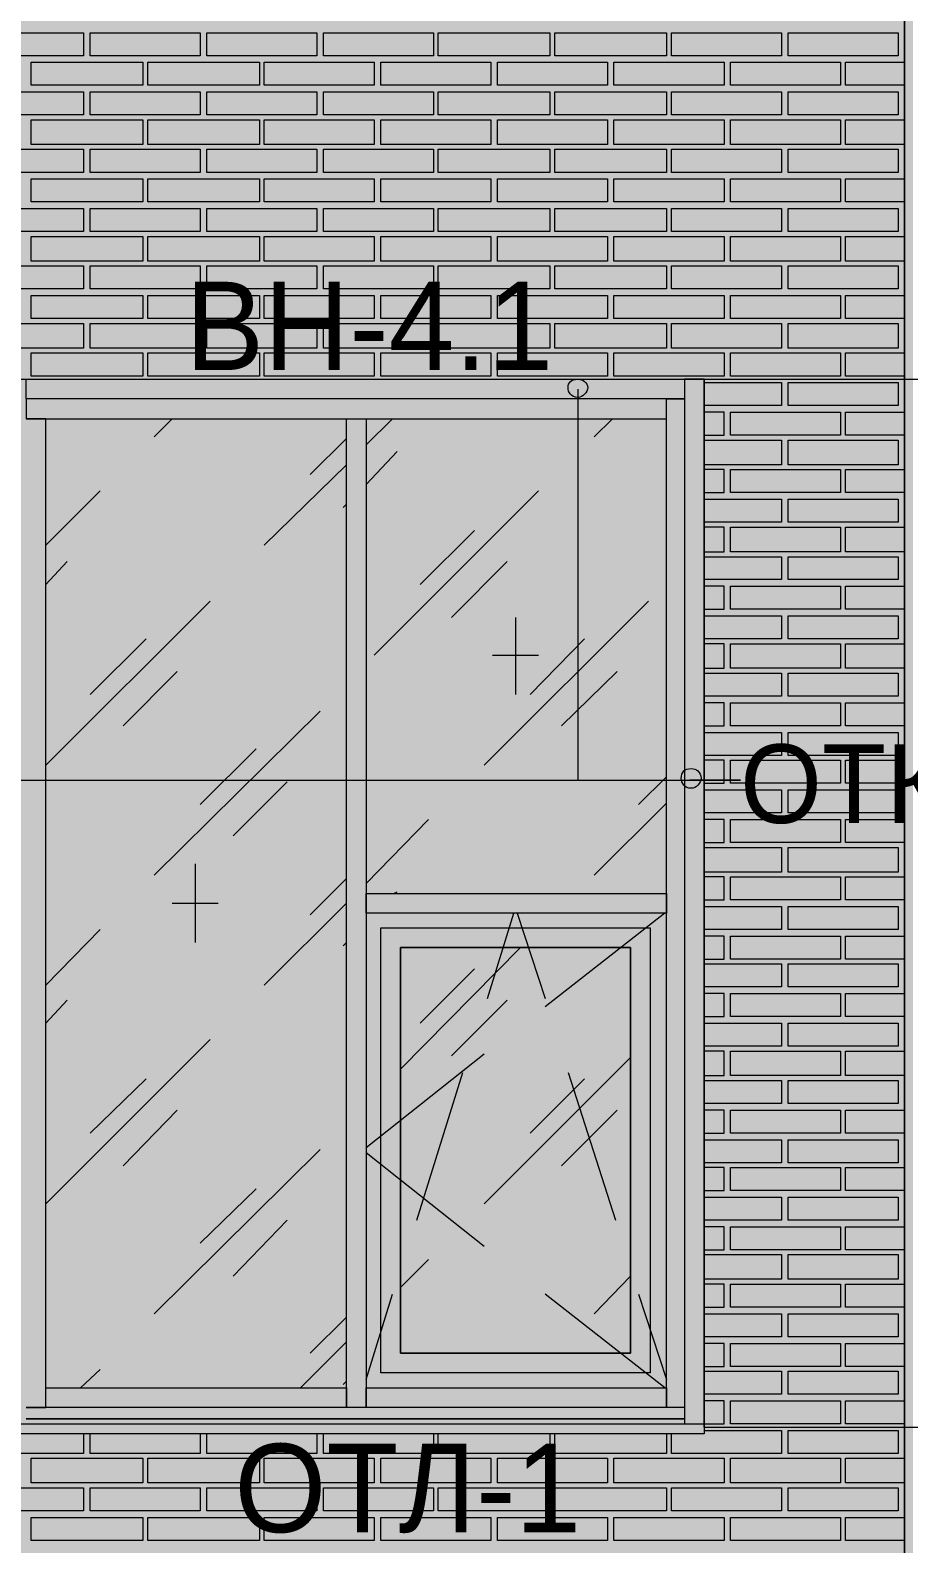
# Model space of a CAD drawing. Header units: millimetres. Extents: x -28928 to 100580, y -22867 to 36490.
# Drawn here: x 2678 to 4942, y -267 to 3632 of the extents above; entities that cross this region are included whole.
import ezdxf

# ---------------------------------------------------------------- set-up
doc = ezdxf.new("R2010")
doc.units = ezdxf.units.MM
doc.layers.add('PDF _Геометрия', color=7, linetype='Continuous', true_color=0x8f8e8d)
doc.layers.add('PDF _Сплошная заливка', color=7, linetype='Continuous', true_color=0xffffff)
doc.layers.add('PDF _Текст', color=7, linetype='Continuous')

msp = doc.modelspace()

# ---------------------------------------------------------------- hatches: boundary and pattern name
at = {"layer": 'PDF _Сплошная заливка', "true_color": 0xdcd6cf, "transparency": 33554559}
h = msp.add_hatch(color=254, dxfattribs=at)
h.paths.add_polyline_path([(-9335.1, -482.4), (-7257.8, -482.4), (-7257.8, -719.3), (-7253.6, -474), (-7245.1, -474), (-7245.1, -719.3), (-7207, -719.3), (-7207, -727.8), (-7164.7, -727.8), (-7164.7, -4713.2), (4931.1, -4713.2), (4931.1, 9028.4), (-9335.1, 9028.4), (-9335.1, 6929.9), (-7274.7, 6929.9), (-7274.7, 4218), (-9335.1, 4218)])
h.paths.add_polyline_path([(-7486.3, -4713.2), (-7486.3, -1163.6), (-9335.1, -1163.6), (-9335.1, -4713.2)])

# ---------------------------------------------------------------- linework, layer by layer
at = {"layer": 'PDF _Геометрия', "color": 7, "lineweight": 9}
for points in [[(45263, -4713.2), (-7168.9, -4713.2), (4931.1, -4713.2), (-7168.9, -4713.2), (4931.1, -4713.2), (4931.1, 9028.4), (4931.1, -4764)], [(4266.8, 2733), (4436.1, 2733), (5151.1, 2733), (5151.1, 3033.4), (5950.7, 3033.4)], [(2616.8, 2733), (4414.9, 2733), (4414.9, 33.7), (4414.9, 109.9), (4414.9, 1383.4), (4414.9, 2656.8), (4414.9, 2733), (4364.1, 2733), (4364.1, 2656.8), (4364.1, 1383.4), (4364.1, 109.9), (4364.1, 42.2)], [(4089.1, 2707.6), (4089.1, 1700.7), (4508, 1700.7), (4376.8, 1700.7)], [(2667.6, 84.5), (2718.4, 84.5), (2718.4, 1383.4), (2718.4, 2631.4), (2667.6, 2631.4)], [(2997.6, 2584.9), (3044.1, 2631.4)], [(3281.1, 1171.8), (3492.6, 1383.4), (3492.6, 2631.4), (3543.4, 2631.4), (3543.4, 1383.4), (3543.4, 84.5), (3492.6, 84.5), (3492.6, 1383.4)], [(3543.4, 2563.7), (3611.1, 2631.4)], [(4131.4, 2584.9), (4178, 2631.4)], [(3399.5, 2487.6), (3492.6, 2580.7)], [(3543.4, 2462.2), (3623.7, 2546.8)], [(3281.1, 2305.7), (3492.6, 2513)], [(2718.4, 2305.7), (2858, 2445.3)], [(3564.5, 2022.2), (3987.6, 2445.3)], [(3484.1, 2403), (3492.6, 2411.4)], [(3683, 2204.1), (3822.6, 2343.7)], [(2718.4, 2204.1), (2773.4, 2263.4)], [(3763.4, 2119.5), (3907.2, 2263.4)], [(2718.4, 1738.7), (3141.4, 2161.8)], [(3848, 1738.7), (4271.1, 2161.8)], [(3928.4, 2119.5), (3928.4, 1920.7)], [(2832.6, 1920.7), (2976.4, 2064.5)], [(3966.4, 1920.7), (4106.1, 2064.5)], [(3869.1, 2022.2), (3987.6, 2022.2)], [(2917.2, 1840.3), (3056.8, 1979.9)], [(4046.8, 1840.3), (4190.7, 1979.9)], [(2997.6, 1455.3), (3424.9, 1878.4)], [(3116.1, 1637.2), (3259.9, 1781)], [(2633.7, 1700.7), (4508, 1700.7)], [(3200.7, 1556.8), (3340.3, 1696.4)], [(4245.7, 1637.2), (4317.6, 1709.1)], [(4131.4, 1455.3), (4317.6, 1641.4)], [(3543.4, 1434.1), (3704.1, 1599.1)], [(3103.4, 1484.9), (3103.4, 1281.8)], [(3399.5, 1353.7), (3492.6, 1446.8)], [(3615.3, 1408.7), (3623.7, 1413)], [(3044.1, 1383.4), (3162.6, 1383.4)], [(3856.4, 1138), (3924.1, 1358)], [(3932.6, 1358), (4004.5, 1138)], [(4313.4, 1358), (4004.5, 1116.8)], [(2718.4, 1171.8), (2858, 1315.7)], [(3484.1, 1273.4), (3492.6, 1281.8)], [(3632.2, 956), (3941.1, 1269.1)], [(3683, 1074.5), (3822.6, 1214.1)], [(2718.4, 1074.5), (2773.4, 1133.7)], [(3763.4, 989.9), (3907.2, 1133.7)], [(2718.4, 609.1), (3141.4, 1032.2)], [(3848, 994.1), (3543.4, 753)], [(3848, 609.1), (4224.5, 985.7)], [(3674.5, 566.8), (3793, 947.6)], [(4063.7, 947.6), (4186.4, 566.8)], [(2832.6, 791), (2976.4, 930.7)], [(3966.4, 791), (4106.1, 930.7)], [(2917.2, 706.4), (3056.8, 850.3)], [(4046.8, 706.4), (4190.7, 850.3)], [(2997.6, 325.7), (3424.9, 748.7)], [(3848, 499.1), (3543.4, 740.3)], [(3116.1, 507.6), (3259.9, 647.2)], [(3200.7, 423), (3340.3, 566.8)], [(3632.2, 393.4), (3704.1, 465.3)], [(4131.4, 325.7), (4224.5, 423)], [(3543.4, 156.4), (3611.1, 376.4)], [(4313.4, 135.3), (4004.5, 376.4)], [(4245.7, 376.4), (4317.6, 156.4)], [(3399.5, 224.1), (3492.6, 317.2)], [(4414.9, 33.7), (4829.5, 33.7), (5151.1, 33.7), (5151.1, 334.1), (5950.7, 334.1)], [(3374.1, 135.3), (3492.6, 253.7)], [(2807.2, 135.3), (2858, 181.8)], [(3484.1, 143.7), (3492.6, 152.2)], [(4364.1, 84.5), (2667.6, 84.5)], [(4414.9, 46.4), (4414.9, 42.2), (4414.9, 16.8), (2616.8, 16.8), (2616.8, 42.2), (2616.8, 46.4)], [(2616.8, 42.2), (4414.9, 42.2)], [(4364.1, 54.9), (2667.6, 54.9), (4364.1, 54.9)], [(4364.1, 54.9), (2667.6, 54.9)], [(4414.9, 25.3), (4414.9, 21)]]:
    msp.add_lwpolyline(points, dxfattribs=at)
at = {"layer": 'PDF _Геометрия', "lineweight": 9}
for points in [[(2815.7, 3625.7), (2815.7, 3566.4), (2532.2, 3566.4), (2532.2, 3625.7)], [(3116.1, 3625.7), (3116.1, 3566.4), (2832.6, 3566.4), (2832.6, 3625.7)], [(3416.4, 3625.7), (3416.4, 3566.4), (3133, 3566.4), (3133, 3625.7)], [(3716.8, 3625.7), (3716.8, 3566.4), (3433.4, 3566.4), (3433.4, 3625.7)], [(4017.2, 3625.7), (4017.2, 3566.4), (3729.5, 3566.4), (3729.5, 3625.7)], [(4317.6, 3625.7), (4317.6, 3566.4), (4029.9, 3566.4), (4029.9, 3625.7)], [(4613.7, 3625.7), (4613.7, 3566.4), (4330.3, 3566.4), (4330.3, 3625.7)], [(4914.1, 3625.7), (4914.1, 3566.4), (4630.7, 3566.4), (4630.7, 3625.7)], [(2968, 3490.3), (2824.1, 3490.3), (2680.3, 3490.3), (2680.3, 3549.5), (2824.1, 3549.5), (2968, 3549.5)], [(3268.4, 3490.3), (3124.5, 3490.3), (2980.7, 3490.3), (2980.7, 3549.5), (3124.5, 3549.5), (3268.4, 3549.5)], [(3564.5, 3490.3), (3424.9, 3490.3), (3281.1, 3490.3), (3281.1, 3549.5), (3424.9, 3549.5), (3564.5, 3549.5)], [(3864.9, 3490.3), (3725.3, 3490.3), (3581.4, 3490.3), (3581.4, 3549.5), (3725.3, 3549.5), (3864.9, 3549.5)], [(4165.3, 3490.3), (4021.4, 3490.3), (3881.8, 3490.3), (3881.8, 3549.5), (4021.4, 3549.5), (4165.3, 3549.5)], [(4465.7, 3490.3), (4321.8, 3490.3), (4182.2, 3490.3), (4182.2, 3549.5), (4321.8, 3549.5), (4465.7, 3549.5)], [(4766.1, 3490.3), (4622.2, 3490.3), (4482.6, 3490.3), (4482.6, 3549.5), (4622.2, 3549.5), (4766.1, 3549.5)], [(2815.7, 3473.4), (2815.7, 3414.1), (2532.2, 3414.1), (2532.2, 3473.4)], [(3116.1, 3473.4), (3116.1, 3414.1), (2832.6, 3414.1), (2832.6, 3473.4)], [(3416.4, 3473.4), (3416.4, 3414.1), (3133, 3414.1), (3133, 3473.4)], [(3716.8, 3473.4), (3716.8, 3414.1), (3433.4, 3414.1), (3433.4, 3473.4)], [(4017.2, 3473.4), (4017.2, 3414.1), (3729.5, 3414.1), (3729.5, 3473.4)], [(4317.6, 3473.4), (4317.6, 3414.1), (4029.9, 3414.1), (4029.9, 3473.4)], [(4613.7, 3473.4), (4613.7, 3414.1), (4330.3, 3414.1), (4330.3, 3473.4)], [(4914.1, 3473.4), (4914.1, 3414.1), (4630.7, 3414.1), (4630.7, 3473.4)], [(2968, 3338), (2824.1, 3338), (2680.3, 3338), (2680.3, 3401.4), (2824.1, 3401.4), (2968, 3401.4)], [(3268.4, 3338), (3124.5, 3338), (2980.7, 3338), (2980.7, 3401.4), (3124.5, 3401.4), (3268.4, 3401.4)], [(3564.5, 3338), (3424.9, 3338), (3281.1, 3338), (3281.1, 3401.4), (3424.9, 3401.4), (3564.5, 3401.4)], [(3864.9, 3338), (3725.3, 3338), (3581.4, 3338), (3581.4, 3401.4), (3725.3, 3401.4), (3864.9, 3401.4)], [(4165.3, 3338), (4021.4, 3338), (3881.8, 3338), (3881.8, 3401.4), (4021.4, 3401.4), (4165.3, 3401.4)], [(4465.7, 3338), (4321.8, 3338), (4182.2, 3338), (4182.2, 3401.4), (4321.8, 3401.4), (4465.7, 3401.4)], [(4766.1, 3338), (4622.2, 3338), (4482.6, 3338), (4482.6, 3401.4), (4622.2, 3401.4), (4766.1, 3401.4)], [(2815.7, 3325.3), (2815.7, 3266), (2532.2, 3266), (2532.2, 3325.3)], [(3116.1, 3325.3), (3116.1, 3266), (2832.6, 3266), (2832.6, 3325.3)], [(3416.4, 3325.3), (3416.4, 3266), (3133, 3266), (3133, 3325.3)], [(3716.8, 3325.3), (3716.8, 3266), (3433.4, 3266), (3433.4, 3325.3)], [(4017.2, 3325.3), (4017.2, 3266), (3729.5, 3266), (3729.5, 3325.3)], [(4317.6, 3325.3), (4317.6, 3266), (4029.9, 3266), (4029.9, 3325.3)], [(4613.7, 3325.3), (4613.7, 3266), (4330.3, 3266), (4330.3, 3325.3)], [(4914.1, 3325.3), (4914.1, 3266), (4630.7, 3266), (4630.7, 3325.3)], [(2968, 3189.9), (2824.1, 3189.9), (2680.3, 3189.9), (2680.3, 3249.1), (2824.1, 3249.1), (2968, 3249.1)], [(3268.4, 3189.9), (3124.5, 3189.9), (2980.7, 3189.9), (2980.7, 3249.1), (3124.5, 3249.1), (3268.4, 3249.1)], [(3564.5, 3189.9), (3424.9, 3189.9), (3281.1, 3189.9), (3281.1, 3249.1), (3424.9, 3249.1), (3564.5, 3249.1)], [(3864.9, 3189.9), (3725.3, 3189.9), (3581.4, 3189.9), (3581.4, 3249.1), (3725.3, 3249.1), (3864.9, 3249.1)], [(4165.3, 3189.9), (4021.4, 3189.9), (3881.8, 3189.9), (3881.8, 3249.1), (4021.4, 3249.1), (4165.3, 3249.1)], [(4465.7, 3189.9), (4321.8, 3189.9), (4182.2, 3189.9), (4182.2, 3249.1), (4321.8, 3249.1), (4465.7, 3249.1)], [(4766.1, 3189.9), (4622.2, 3189.9), (4482.6, 3189.9), (4482.6, 3249.1), (4622.2, 3249.1), (4766.1, 3249.1)], [(2815.7, 3173), (2815.7, 3113.7), (2532.2, 3113.7), (2532.2, 3173)], [(3116.1, 3173), (3116.1, 3113.7), (2832.6, 3113.7), (2832.6, 3173)], [(3416.4, 3173), (3416.4, 3113.7), (3133, 3113.7), (3133, 3173)], [(3716.8, 3173), (3716.8, 3113.7), (3433.4, 3113.7), (3433.4, 3173)], [(4017.2, 3173), (4017.2, 3113.7), (3729.5, 3113.7), (3729.5, 3173)], [(4317.6, 3173), (4317.6, 3113.7), (4029.9, 3113.7), (4029.9, 3173)], [(4613.7, 3173), (4613.7, 3113.7), (4330.3, 3113.7), (4330.3, 3173)], [(4914.1, 3173), (4914.1, 3113.7), (4630.7, 3113.7), (4630.7, 3173)], [(2968, 3037.6), (2824.1, 3037.6), (2680.3, 3037.6), (2680.3, 3101), (2824.1, 3101), (2968, 3101)], [(3268.4, 3037.6), (3124.5, 3037.6), (2980.7, 3037.6), (2980.7, 3101), (3124.5, 3101), (3268.4, 3101)], [(3564.5, 3037.6), (3424.9, 3037.6), (3281.1, 3037.6), (3281.1, 3101), (3424.9, 3101), (3564.5, 3101)], [(3864.9, 3037.6), (3725.3, 3037.6), (3581.4, 3037.6), (3581.4, 3101), (3725.3, 3101), (3864.9, 3101)], [(4165.3, 3037.6), (4021.4, 3037.6), (3881.8, 3037.6), (3881.8, 3101), (4021.4, 3101), (4165.3, 3101)], [(4465.7, 3037.6), (4321.8, 3037.6), (4182.2, 3037.6), (4182.2, 3101), (4321.8, 3101), (4465.7, 3101)], [(4766.1, 3037.6), (4622.2, 3037.6), (4482.6, 3037.6), (4482.6, 3101), (4622.2, 3101), (4766.1, 3101)], [(2815.7, 3024.9), (2815.7, 2965.7), (2532.2, 2965.7), (2532.2, 3024.9)], [(3116.1, 3024.9), (3116.1, 2965.7), (2832.6, 2965.7), (2832.6, 3024.9)], [(3416.4, 3024.9), (3416.4, 2965.7), (3133, 2965.7), (3133, 3024.9)], [(3716.8, 3024.9), (3716.8, 2965.7), (3433.4, 2965.7), (3433.4, 3024.9)], [(4017.2, 3024.9), (4017.2, 2965.7), (3729.5, 2965.7), (3729.5, 3024.9)], [(4317.6, 3024.9), (4317.6, 2965.7), (4029.9, 2965.7), (4029.9, 3024.9)], [(4613.7, 3024.9), (4613.7, 2965.7), (4330.3, 2965.7), (4330.3, 3024.9)], [(4914.1, 3024.9), (4914.1, 2965.7), (4630.7, 2965.7), (4630.7, 3024.9)], [(2968, 2889.5), (2824.1, 2889.5), (2680.3, 2889.5), (2680.3, 2948.7), (2824.1, 2948.7), (2968, 2948.7)], [(3268.4, 2889.5), (3124.5, 2889.5), (2980.7, 2889.5), (2980.7, 2948.7), (3124.5, 2948.7), (3268.4, 2948.7)], [(3564.5, 2889.5), (3424.9, 2889.5), (3281.1, 2889.5), (3281.1, 2948.7), (3424.9, 2948.7), (3564.5, 2948.7)], [(3864.9, 2889.5), (3725.3, 2889.5), (3581.4, 2889.5), (3581.4, 2948.7), (3725.3, 2948.7), (3864.9, 2948.7)], [(4165.3, 2889.5), (4021.4, 2889.5), (3881.8, 2889.5), (3881.8, 2948.7), (4021.4, 2948.7), (4165.3, 2948.7)], [(4465.7, 2889.5), (4321.8, 2889.5), (4182.2, 2889.5), (4182.2, 2948.7), (4321.8, 2948.7), (4465.7, 2948.7)], [(4766.1, 2889.5), (4622.2, 2889.5), (4482.6, 2889.5), (4482.6, 2948.7), (4622.2, 2948.7), (4766.1, 2948.7)], [(2815.7, 2876.8), (2815.7, 2813.4), (2532.2, 2813.4), (2532.2, 2876.8)], [(3116.1, 2876.8), (3116.1, 2813.4), (2832.6, 2813.4), (2832.6, 2876.8)], [(3416.4, 2876.8), (3416.4, 2813.4), (3133, 2813.4), (3133, 2876.8)], [(3716.8, 2876.8), (3716.8, 2813.4), (3433.4, 2813.4), (3433.4, 2876.8)], [(4017.2, 2876.8), (4017.2, 2813.4), (3729.5, 2813.4), (3729.5, 2876.8)], [(4317.6, 2876.8), (4317.6, 2813.4), (4029.9, 2813.4), (4029.9, 2876.8)], [(4613.7, 2876.8), (4613.7, 2813.4), (4330.3, 2813.4), (4330.3, 2876.8)], [(4914.1, 2876.8), (4914.1, 2813.4), (4630.7, 2813.4), (4630.7, 2876.8)], [(2968, 2741.4), (2824.1, 2741.4), (2680.3, 2741.4), (2680.3, 2800.7), (2824.1, 2800.7), (2968, 2800.7)], [(3268.4, 2741.4), (3124.5, 2741.4), (2980.7, 2741.4), (2980.7, 2800.7), (3124.5, 2800.7), (3268.4, 2800.7)], [(3564.5, 2741.4), (3424.9, 2741.4), (3281.1, 2741.4), (3281.1, 2800.7), (3424.9, 2800.7), (3564.5, 2800.7)], [(3864.9, 2741.4), (3725.3, 2741.4), (3581.4, 2741.4), (3581.4, 2800.7), (3725.3, 2800.7), (3864.9, 2800.7)], [(4165.3, 2741.4), (4021.4, 2741.4), (3881.8, 2741.4), (3881.8, 2800.7), (4021.4, 2800.7), (4165.3, 2800.7)], [(4465.7, 2741.4), (4321.8, 2741.4), (4182.2, 2741.4), (4182.2, 2800.7), (4321.8, 2800.7), (4465.7, 2800.7)], [(4766.1, 2741.4), (4622.2, 2741.4), (4482.6, 2741.4), (4482.6, 2800.7), (4622.2, 2800.7), (4766.1, 2800.7)], [(4914.1, 2724.5), (4914.1, 2665.3), (4630.7, 2665.3), (4630.7, 2724.5)], [(4766.1, 2589.1), (4622.2, 2589.1), (4482.6, 2589.1), (4482.6, 2648.4), (4622.2, 2648.4), (4766.1, 2648.4)], [(4914.1, 2576.4), (4914.1, 2513), (4630.7, 2513), (4630.7, 2576.4)], [(4766.1, 2441), (4622.2, 2441), (4482.6, 2441), (4482.6, 2500.3), (4622.2, 2500.3), (4766.1, 2500.3)], [(4914.1, 2424.1), (4914.1, 2364.9), (4630.7, 2364.9), (4630.7, 2424.1)], [(4766.1, 2288.7), (4622.2, 2288.7), (4482.6, 2288.7), (4482.6, 2352.2), (4622.2, 2352.2), (4766.1, 2352.2)], [(4914.1, 2276), (4914.1, 2216.8), (4630.7, 2216.8), (4630.7, 2276)], [(4766.1, 2140.7), (4622.2, 2140.7), (4482.6, 2140.7), (4482.6, 2199.9), (4622.2, 2199.9), (4766.1, 2199.9)], [(4914.1, 2123.7), (4914.1, 2064.5), (4630.7, 2064.5), (4630.7, 2123.7)], [(4766.1, 1988.4), (4622.2, 1988.4), (4482.6, 1988.4), (4482.6, 2051.8), (4622.2, 2051.8), (4766.1, 2051.8)], [(4914.1, 1975.7), (4914.1, 1916.4), (4630.7, 1916.4), (4630.7, 1975.7)], [(4766.1, 1840.3), (4622.2, 1840.3), (4482.6, 1840.3), (4482.6, 1899.5), (4622.2, 1899.5), (4766.1, 1899.5)], [(4914.1, 1823.4), (4914.1, 1764.1), (4630.7, 1764.1), (4630.7, 1823.4)], [(4766.1, 1692.2), (4622.2, 1692.2), (4482.6, 1692.2), (4482.6, 1751.4), (4622.2, 1751.4), (4766.1, 1751.4)], [(4914.1, 1675.3), (4914.1, 1616), (4630.7, 1616), (4630.7, 1675.3)], [(4766.1, 1539.9), (4622.2, 1539.9), (4482.6, 1539.9), (4482.6, 1599.1), (4622.2, 1599.1), (4766.1, 1599.1)], [(4914.1, 1527.2), (4914.1, 1463.7), (4630.7, 1463.7), (4630.7, 1527.2)], [(4766.1, 1391.8), (4622.2, 1391.8), (4482.6, 1391.8), (4482.6, 1451), (4622.2, 1451), (4766.1, 1451)], [(4914.1, 1374.9), (4914.1, 1315.7), (4630.7, 1315.7), (4630.7, 1374.9)], [(4766.1, 1239.5), (4622.2, 1239.5), (4482.6, 1239.5), (4482.6, 1298.7), (4622.2, 1298.7), (4766.1, 1298.7)], [(4914.1, 1226.8), (4914.1, 1167.6), (4630.7, 1167.6), (4630.7, 1226.8)], [(4766.1, 1091.4), (4622.2, 1091.4), (4482.6, 1091.4), (4482.6, 1150.7), (4622.2, 1150.7), (4766.1, 1150.7)], [(4914.1, 1074.5), (4914.1, 1015.3), (4630.7, 1015.3), (4630.7, 1074.5)], [(4766.1, 939.1), (4622.2, 939.1), (4482.6, 939.1), (4482.6, 1002.6), (4622.2, 1002.6), (4766.1, 1002.6)], [(4914.1, 926.4), (4914.1, 867.2), (4630.7, 867.2), (4630.7, 926.4)], [(4766.1, 791), (4622.2, 791), (4482.6, 791), (4482.6, 850.3), (4622.2, 850.3), (4766.1, 850.3)], [(4914.1, 774.1), (4914.1, 714.9), (4630.7, 714.9), (4630.7, 774.1)], [(4766.1, 643), (4622.2, 643), (4482.6, 643), (4482.6, 702.2), (4622.2, 702.2), (4766.1, 702.2)], [(4914.1, 626), (4914.1, 566.8), (4630.7, 566.8), (4630.7, 626)], [(4766.1, 490.7), (4622.2, 490.7), (4482.6, 490.7), (4482.6, 549.9), (4622.2, 549.9), (4766.1, 549.9)], [(4914.1, 478), (4914.1, 414.5), (4630.7, 414.5), (4630.7, 478)], [(4766.1, 342.6), (4622.2, 342.6), (4482.6, 342.6), (4482.6, 401.8), (4622.2, 401.8), (4766.1, 401.8)], [(4914.1, 325.7), (4914.1, 266.4), (4630.7, 266.4), (4630.7, 325.7)], [(4766.1, 190.3), (4622.2, 190.3), (4482.6, 190.3), (4482.6, 249.5), (4622.2, 249.5), (4766.1, 249.5)], [(4914.1, 177.6), (4914.1, 118.4), (4630.7, 118.4), (4630.7, 177.6)], [(4766.1, 42.2), (4622.2, 42.2), (4482.6, 42.2), (4482.6, 101.4), (4622.2, 101.4), (4766.1, 101.4)], [(4914.1, 25.3), (4914.1, -34), (4630.7, -34), (4630.7, 25.3)], [(2968, -110.1), (2824.1, -110.1), (2680.3, -110.1), (2680.3, -46.6), (2824.1, -46.6), (2968, -46.6)], [(3268.4, -110.1), (3124.5, -110.1), (2980.7, -110.1), (2980.7, -46.6), (3124.5, -46.6), (3268.4, -46.6)], [(3564.5, -110.1), (3424.9, -110.1), (3281.1, -110.1), (3281.1, -46.6), (3424.9, -46.6), (3564.5, -46.6)], [(3864.9, -110.1), (3725.3, -110.1), (3581.4, -110.1), (3581.4, -46.6), (3725.3, -46.6), (3864.9, -46.6)], [(4165.3, -110.1), (4021.4, -110.1), (3881.8, -110.1), (3881.8, -46.6), (4021.4, -46.6), (4165.3, -46.6)], [(4465.7, -110.1), (4321.8, -110.1), (4182.2, -110.1), (4182.2, -46.6), (4321.8, -46.6), (4465.7, -46.6)], [(4766.1, -110.1), (4622.2, -110.1), (4482.6, -110.1), (4482.6, -46.6), (4622.2, -46.6), (4766.1, -46.6)], [(2815.7, -122.8), (2815.7, -182), (2532.2, -182), (2532.2, -122.8)], [(3116.1, -122.8), (3116.1, -182), (2832.6, -182), (2832.6, -122.8)], [(3416.4, -122.8), (3416.4, -182), (3133, -182), (3133, -122.8)], [(3716.8, -122.8), (3716.8, -182), (3433.4, -182), (3433.4, -122.8)], [(4017.2, -122.8), (4017.2, -182), (3729.5, -182), (3729.5, -122.8)], [(4317.6, -122.8), (4317.6, -182), (4029.9, -182), (4029.9, -122.8)], [(4613.7, -122.8), (4613.7, -182), (4330.3, -182), (4330.3, -122.8)], [(4914.1, -122.8), (4914.1, -182), (4630.7, -182), (4630.7, -122.8)], [(2968, -258.2), (2824.1, -258.2), (2680.3, -258.2), (2680.3, -199), (2824.1, -199), (2968, -199)], [(3268.4, -258.2), (3124.5, -258.2), (2980.7, -258.2), (2980.7, -199), (3124.5, -199), (3268.4, -199)], [(3564.5, -258.2), (3424.9, -258.2), (3281.1, -258.2), (3281.1, -199), (3424.9, -199), (3564.5, -199)], [(3864.9, -258.2), (3725.3, -258.2), (3581.4, -258.2), (3581.4, -199), (3725.3, -199), (3864.9, -199)], [(4165.3, -258.2), (4021.4, -258.2), (3881.8, -258.2), (3881.8, -199), (4021.4, -199), (4165.3, -199)], [(4465.7, -258.2), (4321.8, -258.2), (4182.2, -258.2), (4182.2, -199), (4321.8, -199), (4465.7, -199)], [(4766.1, -258.2), (4622.2, -258.2), (4482.6, -258.2), (4482.6, -199), (4622.2, -199), (4766.1, -199)]]:
    msp.add_lwpolyline(points, close=True, dxfattribs=at)
for points in [[(4931.1, 3625.7), (4931.1, 3625.7)], [(4931.1, 3490.3), (4922.6, 3490.3), (4778.7, 3490.3), (4778.7, 3549.5), (4922.6, 3549.5), (4931.1, 3549.5)], [(4931.1, 3566.4), (4931.1, 3566.4)], [(4931.1, 3473.4), (4931.1, 3473.4)], [(4931.1, 3338), (4922.6, 3338), (4778.7, 3338), (4778.7, 3401.4), (4922.6, 3401.4), (4931.1, 3401.4)], [(4931.1, 3414.1), (4931.1, 3414.1)], [(4931.1, 3325.3), (4931.1, 3325.3)], [(4931.1, 3189.9), (4922.6, 3189.9), (4778.7, 3189.9), (4778.7, 3249.1), (4922.6, 3249.1), (4931.1, 3249.1)], [(4931.1, 3266), (4931.1, 3266)], [(4931.1, 3173), (4931.1, 3173)], [(4931.1, 3037.6), (4922.6, 3037.6), (4778.7, 3037.6), (4778.7, 3101), (4922.6, 3101), (4931.1, 3101)], [(4931.1, 3113.7), (4931.1, 3113.7)], [(4931.1, 3024.9), (4931.1, 3024.9)], [(4931.1, 2965.7), (4931.1, 2965.7)], [(4931.1, 2889.5), (4922.6, 2889.5), (4778.7, 2889.5), (4778.7, 2948.7), (4922.6, 2948.7), (4931.1, 2948.7)], [(4931.1, 2876.8), (4931.1, 2876.8)], [(4931.1, 2813.4), (4931.1, 2813.4)], [(4931.1, 2741.4), (4922.6, 2741.4), (4778.7, 2741.4), (4778.7, 2800.7), (4922.6, 2800.7), (4931.1, 2800.7)], [(4414.9, 2724.5), (4613.7, 2724.5), (4613.7, 2665.3), (4414.9, 2665.3)], [(4931.1, 2724.5), (4931.1, 2724.5)], [(4931.1, 2665.3), (4931.1, 2665.3)], [(4414.9, 2589.1), (4465.7, 2589.1), (4465.7, 2648.4), (4414.9, 2648.4)], [(4931.1, 2589.1), (4922.6, 2589.1), (4778.7, 2589.1), (4778.7, 2648.4), (4922.6, 2648.4), (4931.1, 2648.4)], [(4414.9, 2576.4), (4613.7, 2576.4), (4613.7, 2513), (4414.9, 2513)], [(4931.1, 2576.4), (4931.1, 2576.4)], [(4414.9, 2441), (4465.7, 2441), (4465.7, 2500.3), (4414.9, 2500.3)], [(4931.1, 2441), (4922.6, 2441), (4778.7, 2441), (4778.7, 2500.3), (4922.6, 2500.3), (4931.1, 2500.3)], [(4931.1, 2513), (4931.1, 2513)], [(4414.9, 2424.1), (4613.7, 2424.1), (4613.7, 2364.9), (4414.9, 2364.9)], [(4931.1, 2424.1), (4931.1, 2424.1)], [(4414.9, 2288.7), (4465.7, 2288.7), (4465.7, 2352.2), (4414.9, 2352.2)], [(4931.1, 2288.7), (4922.6, 2288.7), (4778.7, 2288.7), (4778.7, 2352.2), (4922.6, 2352.2), (4931.1, 2352.2)], [(4931.1, 2364.9), (4931.1, 2364.9)], [(4414.9, 2276), (4613.7, 2276), (4613.7, 2216.8), (4414.9, 2216.8)], [(4931.1, 2276), (4931.1, 2276)], [(4414.9, 2140.7), (4465.7, 2140.7), (4465.7, 2199.9), (4414.9, 2199.9)], [(4931.1, 2140.7), (4922.6, 2140.7), (4778.7, 2140.7), (4778.7, 2199.9), (4922.6, 2199.9), (4931.1, 2199.9)], [(4931.1, 2216.8), (4931.1, 2216.8)], [(4414.9, 2123.7), (4613.7, 2123.7), (4613.7, 2064.5), (4414.9, 2064.5)], [(4931.1, 2123.7), (4931.1, 2123.7)], [(4414.9, 1988.4), (4465.7, 1988.4), (4465.7, 2051.8), (4414.9, 2051.8)], [(4931.1, 1988.4), (4922.6, 1988.4), (4778.7, 1988.4), (4778.7, 2051.8), (4922.6, 2051.8), (4931.1, 2051.8)], [(4931.1, 2064.5), (4931.1, 2064.5)], [(4414.9, 1975.7), (4613.7, 1975.7), (4613.7, 1916.4), (4414.9, 1916.4)], [(4931.1, 1975.7), (4931.1, 1975.7)], [(4931.1, 1916.4), (4931.1, 1916.4)], [(4414.9, 1840.3), (4465.7, 1840.3), (4465.7, 1899.5), (4414.9, 1899.5)], [(4931.1, 1840.3), (4922.6, 1840.3), (4778.7, 1840.3), (4778.7, 1899.5), (4922.6, 1899.5), (4931.1, 1899.5)], [(4414.9, 1823.4), (4613.7, 1823.4), (4613.7, 1764.1), (4414.9, 1764.1)], [(4931.1, 1823.4), (4931.1, 1823.4)], [(4931.1, 1764.1), (4931.1, 1764.1)], [(4414.9, 1692.2), (4465.7, 1692.2), (4465.7, 1751.4), (4414.9, 1751.4)], [(4931.1, 1692.2), (4922.6, 1692.2), (4778.7, 1692.2), (4778.7, 1751.4), (4922.6, 1751.4), (4931.1, 1751.4)], [(4414.9, 1675.3), (4613.7, 1675.3), (4613.7, 1616), (4414.9, 1616)], [(4931.1, 1675.3), (4931.1, 1675.3)], [(4414.9, 1539.9), (4465.7, 1539.9), (4465.7, 1599.1), (4414.9, 1599.1)], [(4931.1, 1539.9), (4922.6, 1539.9), (4778.7, 1539.9), (4778.7, 1599.1), (4922.6, 1599.1), (4931.1, 1599.1)], [(4931.1, 1616), (4931.1, 1616)], [(4414.9, 1527.2), (4613.7, 1527.2), (4613.7, 1463.7), (4414.9, 1463.7)], [(4931.1, 1527.2), (4931.1, 1527.2)], [(4414.9, 1391.8), (4465.7, 1391.8), (4465.7, 1451), (4414.9, 1451)], [(4931.1, 1391.8), (4922.6, 1391.8), (4778.7, 1391.8), (4778.7, 1451), (4922.6, 1451), (4931.1, 1451)], [(4931.1, 1463.7), (4931.1, 1463.7)], [(4414.9, 1374.9), (4613.7, 1374.9), (4613.7, 1315.7), (4414.9, 1315.7)], [(4931.1, 1374.9), (4931.1, 1374.9)], [(4414.9, 1239.5), (4465.7, 1239.5), (4465.7, 1298.7), (4414.9, 1298.7)], [(4931.1, 1239.5), (4922.6, 1239.5), (4778.7, 1239.5), (4778.7, 1298.7), (4922.6, 1298.7), (4931.1, 1298.7)], [(4931.1, 1315.7), (4931.1, 1315.7)], [(4414.9, 1226.8), (4613.7, 1226.8), (4613.7, 1167.6), (4414.9, 1167.6)], [(4931.1, 1226.8), (4931.1, 1226.8)], [(4414.9, 1091.4), (4465.7, 1091.4), (4465.7, 1150.7), (4414.9, 1150.7)], [(4931.1, 1091.4), (4922.6, 1091.4), (4778.7, 1091.4), (4778.7, 1150.7), (4922.6, 1150.7), (4931.1, 1150.7)], [(4931.1, 1167.6), (4931.1, 1167.6)], [(4414.9, 1074.5), (4613.7, 1074.5), (4613.7, 1015.3), (4414.9, 1015.3)], [(4931.1, 1074.5), (4931.1, 1074.5)], [(4931.1, 1015.3), (4931.1, 1015.3)], [(4414.9, 939.1), (4465.7, 939.1), (4465.7, 1002.6), (4414.9, 1002.6)], [(4931.1, 939.1), (4922.6, 939.1), (4778.7, 939.1), (4778.7, 1002.6), (4922.6, 1002.6), (4931.1, 1002.6)], [(4414.9, 926.4), (4613.7, 926.4), (4613.7, 867.2), (4414.9, 867.2)], [(4931.1, 926.4), (4931.1, 926.4)], [(4931.1, 867.2), (4931.1, 867.2)], [(4414.9, 791), (4465.7, 791), (4465.7, 850.3), (4414.9, 850.3)], [(4931.1, 791), (4922.6, 791), (4778.7, 791), (4778.7, 850.3), (4922.6, 850.3), (4931.1, 850.3)], [(4414.9, 774.1), (4613.7, 774.1), (4613.7, 714.9), (4414.9, 714.9)], [(4931.1, 774.1), (4931.1, 774.1)], [(4414.9, 643), (4465.7, 643), (4465.7, 702.2), (4414.9, 702.2)], [(4931.1, 643), (4922.6, 643), (4778.7, 643), (4778.7, 702.2), (4922.6, 702.2), (4931.1, 702.2)], [(4931.1, 714.9), (4931.1, 714.9)], [(4414.9, 626), (4613.7, 626), (4613.7, 566.8), (4414.9, 566.8)], [(4931.1, 626), (4931.1, 626)], [(4414.9, 490.7), (4465.7, 490.7), (4465.7, 549.9), (4414.9, 549.9)], [(4931.1, 490.7), (4922.6, 490.7), (4778.7, 490.7), (4778.7, 549.9), (4922.6, 549.9), (4931.1, 549.9)], [(4931.1, 566.8), (4931.1, 566.8)], [(4414.9, 478), (4613.7, 478), (4613.7, 414.5), (4414.9, 414.5)], [(4931.1, 478), (4931.1, 478)], [(4414.9, 342.6), (4465.7, 342.6), (4465.7, 401.8), (4414.9, 401.8)], [(4931.1, 342.6), (4922.6, 342.6), (4778.7, 342.6), (4778.7, 401.8), (4922.6, 401.8), (4931.1, 401.8)], [(4931.1, 414.5), (4931.1, 414.5)], [(4414.9, 325.7), (4613.7, 325.7), (4613.7, 266.4), (4414.9, 266.4)], [(4931.1, 325.7), (4931.1, 325.7)], [(4414.9, 190.3), (4465.7, 190.3), (4465.7, 249.5), (4414.9, 249.5)], [(4931.1, 190.3), (4922.6, 190.3), (4778.7, 190.3), (4778.7, 249.5), (4922.6, 249.5), (4931.1, 249.5)], [(4931.1, 266.4), (4931.1, 266.4)], [(4414.9, 177.6), (4613.7, 177.6), (4613.7, 118.4), (4414.9, 118.4)], [(4931.1, 177.6), (4931.1, 177.6)], [(4931.1, 118.4), (4931.1, 118.4)], [(4414.9, 42.2), (4465.7, 42.2), (4465.7, 101.4), (4414.9, 101.4)], [(4931.1, 42.2), (4922.6, 42.2), (4778.7, 42.2), (4778.7, 101.4), (4922.6, 101.4), (4931.1, 101.4)], [(2815.7, 16.8), (2815.7, -34), (2532.2, -34), (2532.2, 25.3), (2616.8, 25.3)], [(3116.1, 16.8), (3116.1, -34), (2832.6, -34), (2832.6, 16.8)], [(3416.4, 16.8), (3416.4, -34), (3133, -34), (3133, 16.8)], [(3716.8, 16.8), (3716.8, -34), (3433.4, -34), (3433.4, 16.8)], [(4017.2, 16.8), (4017.2, -34), (3729.5, -34), (3729.5, 16.8)], [(4317.6, 16.8), (4317.6, -34), (4029.9, -34), (4029.9, 16.8)], [(4414.9, 25.3), (4613.7, 25.3), (4613.7, -34), (4330.3, -34), (4330.3, 16.8)], [(4931.1, 25.3), (4931.1, 25.3)], [(4931.1, -34), (4931.1, -34)], [(4931.1, -110.1), (4922.6, -110.1), (4778.7, -110.1), (4778.7, -46.6), (4922.6, -46.6), (4931.1, -46.6)], [(4931.1, -122.8), (4931.1, -122.8)], [(4931.1, -182), (4931.1, -182)], [(4931.1, -258.2), (4922.6, -258.2), (4778.7, -258.2), (4778.7, -199), (4922.6, -199), (4931.1, -199)]]:
    msp.add_lwpolyline(points, dxfattribs=at)
at = {"layer": 'PDF _Геометрия', "color": 7, "lineweight": 9}
for points in [[(3518, 2682.2), (2667.6, 2682.2), (2667.6, 2631.4), (3518, 2631.4), (4317.6, 2631.4), (4317.6, 2682.2), (3518, 2682.2), (2693, 2682.2), (2667.6, 2682.2), (2667.6, 2733), (2693, 2733), (3518, 2733), (4343, 2733), (4364.1, 2733), (4364.1, 2682.2), (4343, 2682.2)], [(4317.6, 2656.8), (4317.6, 2682.2), (4364.1, 2682.2), (4364.1, 2656.8), (4364.1, 1383.4), (4364.1, 84.5), (4317.6, 84.5), (4317.6, 1383.4)], [(4317.6, 1358), (3543.4, 1358), (3543.4, 1408.7), (4317.6, 1408.7)], [(3581.4, 1319.9), (4275.3, 1319.9), (4275.3, 173.4), (3581.4, 173.4)], [(4275.3, 1319.9), (4275.3, 173.4), (3581.4, 173.4), (3581.4, 1319.9)], [(4224.5, 1269.1), (3632.2, 1269.1), (3632.2, 224.1), (4224.5, 224.1)], [(3632.2, 224.1), (3632.2, 1269.1), (4224.5, 1269.1), (4224.5, 224.1)], [(3492.6, 84.5), (2718.4, 84.5), (2718.4, 135.3), (3492.6, 135.3)], [(4317.6, 84.5), (3543.4, 84.5), (3543.4, 135.3), (4317.6, 135.3)]]:
    msp.add_lwpolyline(points, close=True, dxfattribs=at)
for points in [[(4063.7, 2711.8), (4063.7, 2724.5), (4072.2, 2733), (4089.1, 2733)], [(4063.7, 2711.8), (4063.7, 2724.5), (4072.2, 2733), (4089.1, 2733)], [(4089.1, 2733), (4101.8, 2733), (4114.5, 2724.5), (4114.5, 2711.8)], [(4089.1, 2733), (4101.8, 2733), (4114.5, 2724.5), (4114.5, 2711.8)], [(4089.1, 2686.4), (4072.2, 2686.4), (4063.7, 2699.1), (4063.7, 2711.8)], [(4089.1, 2686.4), (4072.2, 2686.4), (4063.7, 2699.1), (4063.7, 2711.8)], [(4114.5, 2711.8), (4114.5, 2699.1), (4101.8, 2686.4), (4089.1, 2686.4)], [(4114.5, 2711.8), (4114.5, 2699.1), (4101.8, 2686.4), (4089.1, 2686.4)], [(4355.7, 1704.9), (4355.7, 1721.8), (4364.1, 1730.3), (4381.1, 1730.3)], [(4355.7, 1704.9), (4355.7, 1721.8), (4364.1, 1730.3), (4381.1, 1730.3)], [(4381.1, 1730.3), (4393.7, 1730.3), (4406.4, 1721.8), (4406.4, 1704.9)], [(4381.1, 1730.3), (4393.7, 1730.3), (4406.4, 1721.8), (4406.4, 1704.9)], [(4381.1, 1679.5), (4364.1, 1679.5), (4355.7, 1692.2), (4355.7, 1704.9)], [(4381.1, 1679.5), (4364.1, 1679.5), (4355.7, 1692.2), (4355.7, 1704.9)], [(4406.4, 1704.9), (4406.4, 1692.2), (4393.7, 1679.5), (4381.1, 1679.5)], [(4406.4, 1704.9), (4406.4, 1692.2), (4393.7, 1679.5), (4381.1, 1679.5)]]:
    msp.add_open_spline(points, degree=3, dxfattribs=at)
at = {"layer": 'PDF _Сплошная заливка', "color": 252, "lineweight": 9, "true_color": 0xa48f7a, "transparency": 33554559}
msp.add_solid([(4931.1, 9028.4), (4931.1, -4764), (4952.2, 9028.4), (4952.2, -4764)], dxfattribs=at)
at = {"layer": 'PDF _Сплошная заливка', "lineweight": 9, "transparency": 33554559}
for points in [[(2718.4, 2631.4), (2718.4, 135.3), (3492.6, 2631.4), (3492.6, 135.3)], [(3543.4, 2631.4), (3543.4, 1408.7), (4317.6, 2631.4), (4317.6, 1408.7)], [(3632.2, 1269.1), (3632.2, 224.1), (4224.5, 1269.1), (4224.5, 224.1)]]:
    msp.add_solid(points, dxfattribs=at)

# ---------------------------------------------------------------- texts
at = {"layer": 'PDF _Текст', "attachment_point": 4, "style": ''}
for s, insert, char_height in [('ВН-4.1', (3077.3, 2870.6), 227.71), ('ОТК-1', (4507.2, 1689.7), 202.56), ('ОТЛ-1', (3204.2, -124.7), 227.71)]:
    msp.add_mtext(s, dxfattribs=dict(at, insert=insert, char_height=char_height))

doc.saveas('drawing.dxf')
